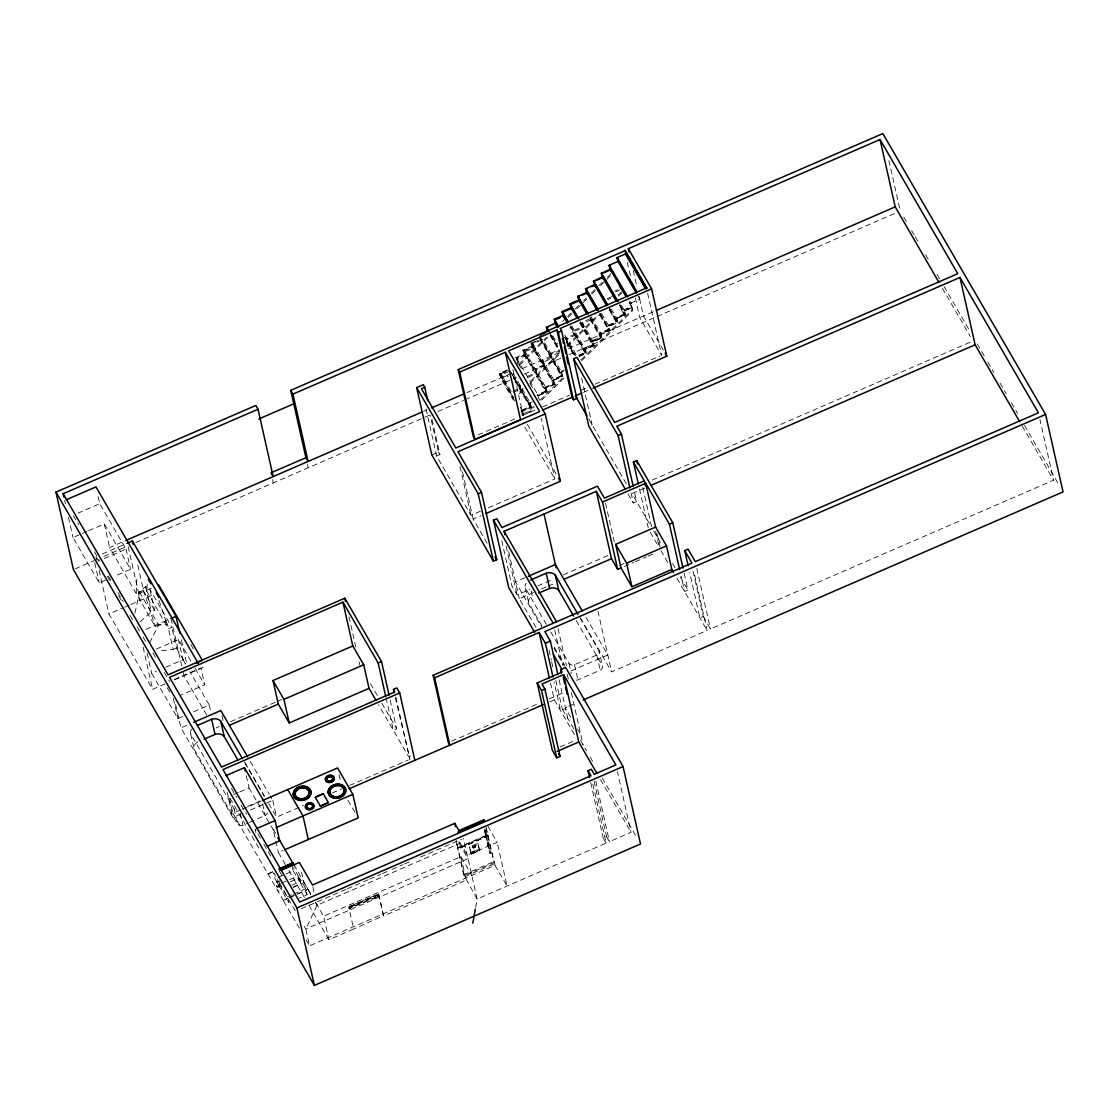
<?xml version="1.0" encoding="UTF-8"?>
<svg xmlns="http://www.w3.org/2000/svg" width="1119" height="1119" viewBox="0 0 1119 1119"><rect width="100%" height="100%" fill="white"/><g stroke="black" fill="none" stroke-linecap="round" stroke-linejoin="round"><path stroke-width="0.75" stroke-dasharray="5 3.75" d="M136.784 579.124L136.168 593.504L146.967 588.818L147.176 584.02M475.029 845.852L472.931 847.195L473.477 848.132L475.603 847.209L475.071 845.824L475.603 847.209M276.841 881.436C282.086 892.514 273.246 878.709 277.512 881.912M277.722 885.381L278.631 885.255M475.631 907.495L477.142 899.033L463.476 838.411M134.979 613.128L139.497 592.063L145.638 586.51L146.967 588.818M349.688 906.963L349.17 908.754L350.667 907.327L379.089 895.787L377.117 895.074L349.688 906.963L349.296 909.327L350.541 908.782L350.667 907.327M149.582 642.74L158.646 625.115L167.472 624.192L173.165 649.454L158.241 651.02M521.034 411.219L530.028 407.134L514.306 379.998M520.181 388.167L519.398 384.195M535.931 372.571L536.477 373.522M543.442 365.144L542.925 361.059L551.639 357.269L550.758 353.338L558.954 349.785L559.5 350.737L551.303 354.289L552.199 358.206L543.47 361.997L544.352 365.927L535.623 369.704L536.239 373.76M566.704 342.12L566.452 337.91L575.166 334.133L574.285 330.203L583.013 326.412L582.132 322.482L590.762 318.3L589.965 319.097L591.405 319.642L582.677 323.433L583.558 327.363L574.83 331.14L575.712 335.071L566.997 338.861L567.249 343.057L567.263 341.561M575.096 333.812L575.012 335.378L575.642 334.749M582.929 326.049L582.761 327.713L583.475 327M520.741 389.104L519.943 385.132M519.006 364.221L546.422 337.253M562.633 321.321L566.368 317.642M567.613 316.411L573.837 310.285M575.096 309.068L578.831 305.389M583.81 300.479L586.3 298.032M591.294 293.122L597.518 286.996M598.763 285.779L602.512 282.1M607.491 277.19L611.226 273.512M519.552 365.172L549.457 335.742M568.158 317.362L571.893 313.684M576.886 308.774L581.866 303.878M583.111 302.648L590.594 295.29M591.839 294.073L595.574 290.394M600.567 285.485L605.547 280.589M606.792 279.358L611.771 274.463M523.244 388.405L518.251 393.315L518.796 394.252L523.79 389.356M530.714 381.047L559.374 352.863M566.857 345.505L598.022 314.859M617.954 295.248L621.702 291.569M530.014 383.216L559.934 353.8M567.403 346.442L601.057 313.348M618.499 296.185L622.248 292.521M522.895 413.89L528.714 411.372L533.707 406.463M539.931 400.336L564.857 375.816M581.055 359.884L632.165 309.627L631.438 306.452L623.968 309.697L624.85 313.628L616.121 317.404L617.003 321.335L608.274 325.125L609.17 329.042L600.441 332.833L601.323 336.763L592.594 340.54L593.476 344.47L584.747 348.261L585.643 352.191L578.411 355.324M531.287 407.12L522.559 410.911L523.44 414.827L529.259 412.31L534.253 407.414M541.722 400.056L565.403 376.767M581.614 360.822L632.711 310.578L631.102 302.941L639.83 299.151L639.187 296.339M140.071 621.954L151.317 611.757L154.646 610.317L149.974 589.559L146.645 591L168.479 628.682L171.808 627.241L149.974 589.559M544.547 388.461L553.555 383.999L531.721 346.317L522.993 350.093L544.603 388.531L554.996 384.293L553.933 380.054L562.661 376.264M506.739 370.081L499.144 373.83L514.908 401.05M629.368 302.34L631.983 306.858L623.101 311.46L632.165 307.711L628.962 302.172M599.714 314.929L608.456 330.007L599.728 333.784L599.784 334.637L609.897 330.301L609.002 326.37L601.672 313.712M590.133 319.628L600.609 337.714L591.881 341.505L592.077 342.344L602.05 338.022L601.169 334.091L590.524 315.712M631.102 302.941C629.298 305.207 633.284 303.543 629.605 301.039M197.867 741.869L197.559 742.023A8.099 6.308 -12.7 0 0 194.174 749.184L237.55 824.06A4.854 3.777 -12.7 0 0 242.739 825.221L247.705 823.08M249.299 822.395L265.399 815.387A4.854 3.777 -12.7 0 0 267.469 812.842M550.73 631.899L569.151 663.637A4.854 3.777 -12.7 0 0 574.341 664.798L597 654.965A4.854 3.777 -12.7 0 0 599.043 650.671L580.663 618.919M576.285 680.184A4.854 3.777 -12.7 0 0 577.754 679.946L600.427 670.127A4.854 3.777 -12.7 0 0 602.456 665.819L599.043 650.671M277.414 881.604L276.98 880.975M293.178 887.353L303.92 882.695L301.249 870.876M487.982 826.381L497.2 842.271L467.266 855.252L458.538 840.173L459.294 843.544L317.013 905.299L305.809 929.036L309.585 945.807L495.046 865.323L487.576 835.096L457.643 848.076L463.658 874.736L477.142 899.033L606.134 843.097L592.469 782.475M77.826 513.243L99.759 503.732L97.479 493.633M614.988 290.982L617.982 289.695M615.534 291.933L620.024 289.989M607.169 298.689L611.715 296.717M607.715 299.64L610.75 298.325M105.522 580.132L99.255 582.845L72.987 537.526L80.82 534.127M82.386 533.441L87.086 531.413M88.653 530.728L104.319 523.944L130.573 569.263L114.921 576.061M531.021 343.225L535.26 341.379M533.945 342.344L539.931 339.756L540.477 340.694M541.722 340.148L532.994 343.939L533.889 347.869L525.161 351.646L526.042 355.576L517.314 359.367M515.146 357.814L523.874 354.024L545.722 391.706L536.994 395.497M631.983 307.389L624.514 310.634L625.577 314.873L615.254 319.167L624.136 314.579L619.772 307.04M521.272 368.361L517.468 362.038L516.586 358.108L525.315 354.331L524.433 350.401L546.268 388.083M625.395 314.565L616.667 318.342L617.548 322.272L608.82 326.063L609.715 329.993L600.987 333.77L601.868 337.7L593.14 341.491L594.021 345.421L585.293 349.198L586.188 353.128L578.957 356.262M516.95 363.829L518.195 363.297L517.607 360.682M611.156 308.844L616.849 318.663L617.73 322.594L607.421 326.874L600.288 314.705M508.39 370.291L499.242 373.984M501.088 373.844L507.075 371.256M509.117 371.55L501.634 374.795L502.515 378.726L508.334 376.194M167.472 624.192L166.13 621.884L155.317 626.57L109.62 547.513L124.055 541.26M423.569 411.386L426.773 409.988M466.861 392.601L512.894 372.655M522.405 368.529L558.885 352.709M568.396 348.582L654.727 311.152M507.788 375.257L501.969 377.774L500.906 373.536L512.096 392.853M102.305 554.003L127.356 543.135M543.806 364.976L535.078 368.766L535.959 372.697L527.231 376.474L527.818 379.047M75.001 568.9L94.192 560.577M103.787 556.423L127.776 546.016M135.763 542.547L429.808 415.051M437.823 411.582L463.42 400.476M465.014 399.777L516.223 377.579M524.224 374.11L561.039 358.15M569.039 354.681L655.454 317.209M657.049 316.509L897.088 212.428M582.132 322.482L593.322 341.799L594.203 345.729L584.23 350.051L570.648 327.294M104.095 558.577L126.027 549.065L99.759 503.732M527.776 377.425L536.505 373.634L535.623 369.704M579.11 355.66L584.929 353.142L570.075 327.517M579.138 356.583L586.37 353.45L585.475 349.52L571.809 325.923M512.992 391.286L520.279 388.125M513.537 392.223L520.825 389.062M564.214 370.095L561.22 371.396L562.116 375.327L553.387 379.117L554.269 383.034L545.54 386.824L546.422 390.755L537.693 394.531L538.589 398.462M563.43 371.088L560.227 373.033L561.948 372.655L542.491 339.085M561.766 372.333L562.843 376.585L552.38 380.754L531.427 344.568M554.814 383.985L546.086 387.761L547.149 392.014L538.421 395.79L539.316 399.721M538.239 395.483L546.967 391.692M532.057 401.945L528.853 403.889L530.588 403.511L511.956 371.354M522.013 409.96L530.742 406.183L529.86 402.253M521.496 411.764L531.469 407.428L530.406 403.19M431.836 454.957L438.48 452.062L430.13 415.023M478.135 434.871L517.635 417.751M522.307 415.569L536.309 409.652M542.659 406.896L569.613 395.203M580.719 390.391L587.069 387.636M595 384.195L660.014 356.01M480.471 511.201L470.973 515.327L436.606 456.02L439.935 454.58L431.584 417.541M583.391 392.377L588.202 390.293M138.742 593.643L152.702 587.587M165.136 683.891L152.604 689.332L108.935 613.953L123.034 607.841M124.601 607.169L129.3 605.127M130.867 604.456L154.072 594.385M591.28 425.108L592.119 424.744L581.111 375.914M145.974 629.368L169.473 619.171M156.506 649.006L178.439 639.508L191.573 662.168M488.388 507.774L554.87 478.946L541.218 418.324M487.115 543.177L473.155 519.09L481.086 515.649M173.165 649.454L176.48 647.999L171.808 627.241M182.635 716.58L177.935 718.622L151.666 673.288L156.366 671.26M165.766 667.176L182.984 659.706L178.439 639.508M174.284 679.541L200.916 668.001L204.707 684.828L181.208 695.025M174.536 679.82L203.882 667.092M652.265 480.079L971.348 341.715M644.824 488.01L631.997 493.577L651.062 526.462M628.053 493.955L633.298 502.99L636.613 501.55L634.347 491.437M193.601 711.824L209.253 705.04L189.992 671.792M525.063 577.684L515.481 581.838L541.708 627.074M240.879 814.128L232.892 817.583L180.9 727.868L188.887 724.413M501.76 540.659L511.998 586.118L517.104 594.916L529.833 589.391M537.791 585.936L553.723 579.027M563.277 574.886L607.855 555.556M216.163 727.909L219.366 726.525M230.556 721.685L275.288 702.284M276.883 701.585L281.68 699.515M535.889 627.325L519.286 598.679L533.651 592.455M541.624 588.986L546.408 586.915M548.002 586.216L554.395 583.461M619.548 565.417L624.332 563.347M624.192 566.55L633.774 562.395M635.368 561.696L646.544 556.856M648.139 556.171L656.112 552.702M684.157 573.292L687.947 590.133L684.632 591.573L681.219 576.411M233.661 794.588L238.263 792.588M239.802 791.93L249.005 787.93L245.956 774.418M390.237 700.27L396.685 728.889L393.356 730.343L386.531 700.032M247.481 806.547L261.804 800.337M272.658 871.995L267.987 874.023L232.836 813.359L240.669 809.96M242.236 809.289L261.049 801.12M250.446 809.974L272.798 800.281L270.197 795.791M571.11 670.924L607.813 655.021L585.964 617.31M692.997 571.054L703.236 616.513L699.921 617.954L689.668 572.494M410.855 755.759L408.645 756.71L378.586 704.844M268.784 803.666L276.589 817.122L303.571 805.428M332.133 793.035L341.659 788.909M349.59 785.468L408.309 759.997M451.53 741.254L539.568 703.082M549.177 698.927L563.584 692.675M580.146 617.562L611.603 671.848L707.138 630.431L693.864 571.501M703.236 616.513L710.467 628.99L1053.608 480.191L1039.943 419.583M549.569 701.893L554.311 699.837L550.52 682.996M573.753 728.805L562.311 709.04L567.109 706.956M568.704 706.257L576.705 702.788M285.345 864.525L278.365 852.496L283.093 850.454M267.987 874.023L272.602 871.715M560.143 746.933L575.739 740.163M278.016 877.408L293.248 870.792L291.919 864.903M277.624 881.912L280.337 880.737M281.526 883.157L298.297 875.897L293.514 867.645M290.241 881.744L299.388 877.786L305.753 888.766L307.082 894.668L299.458 897.97M292.003 885.087L299.626 881.786L298.297 875.897M293.094 886.975L300.717 883.674L299.388 877.786M292.045 894.71L287.471 896.697L288.8 902.599L282.436 891.605L281.107 885.702L286.674 895.326M293.57 894.053L305.753 888.766M299.402 928.224L283.275 900.403L287.891 898.095M289.443 897.41L308.145 889.311L294.563 865.854M283.275 900.403L287.947 898.375M289.513 897.69L308.145 889.311M301.235 908.768L345.771 889.451M347.366 888.766L368.039 879.8M369.634 879.1L380.768 874.275M382.362 873.589L390.307 870.134M391.902 869.449L403.036 864.623M404.63 863.924L412.575 860.483M420.534 857.028L461.881 839.096M484.401 829.613L485.842 835.543L485.212 829.641M485.534 834.662L486.373 834.298L485.226 829.249M490.709 853.098L486.443 835.11L490.709 853.098L489.451 852.552L485.604 835.473L486.373 834.298M487.506 834.816L488.052 835.753L458.133 848.734L457.587 847.796L487.506 834.816L485.996 828.088M485.968 836.103L486.807 835.739M477.813 843.278L479.38 850.244L471.015 853.867L469.448 846.915L477.813 843.278L479.785 850.58L471.421 854.203L470.512 852.636L478.876 848.999L479.785 850.58M471.421 854.203L469.994 847.852L478.359 844.23M472.931 847.195L475.351 846.118M460.902 856.608L466.217 880.177L383.649 915.985L378.572 893.871L348.652 906.838L353.716 928.966L328.916 939.722L323.601 916.153L460.902 856.608L471.826 875.45M471.015 853.867L470.651 853.237L478.876 848.999M378.712 894.095L348.652 906.838M349.813 907.523L377.243 895.634L379.215 896.347L350.793 907.887M489.451 852.552L490.402 852.23M489.884 853.461L490.654 852.818M463.658 874.736L493.577 861.756M464.749 876.611L494.668 863.644M378.572 893.871L383.509 915.748L353.716 928.966M606.134 843.097L603.211 838.075L606.54 836.634L594.021 781.062M606.54 836.634L609.449 841.656L631.06 832.284L617.408 771.662M472.917 846.747L473.477 848.132M485.604 835.473L489.814 853.182M615.128 319.041L609.883 310.005M522.713 350.779L533.162 346.61L532.266 342.68L554.115 380.362M191.601 729.21A8.099 6.308 -12.7 0 0 190.762 734.036L234.123 808.897A4.854 3.777 -12.7 0 0 237.843 810.296M903.788 217.086L907.285 223.129M911.663 230.668L914.293 235.2M915.16 236.71L919.538 244.264M925.665 254.838L928.294 259.37M937.037 274.463L939.666 278.995M944.044 286.548L969.418 330.329M977.293 343.925L984.3 356.01M987.797 362.038L993.924 372.613M1000.05 383.188L1006.177 393.748M1011.422 402.812L1017.549 413.387M1024.542 425.458L1058.672 484.359M942.38 288.268L970.327 336.497M1022.22 426.031L1053.608 480.191M638.082 296.129L639.83 299.151M663.357 350.247L643.509 316.02L638.949 295.808M632.165 309.627L632.711 310.578M621.479 305.417L624.696 310.942M619.758 304.62L623.255 310.648M619.884 305.067L625.577 314.873M619.478 305.305L622.961 311.334M623.605 314.159L624.332 315.418L623.437 311.488M609.561 308.494L617.73 322.594M609.491 308.648L615.604 319.209L616.485 323.125L615.758 321.88M609.309 310.229L616.303 322.286L607.281 326.762M600.078 313.362L609.897 330.301M599.896 313.348L607.757 326.916L608.638 330.846L607.911 329.587M590.119 317.209L599.728 333.784M590.314 318.048L602.05 338.022M590.706 319.405L599.434 334.469M600.078 337.295L600.805 338.553L599.91 334.623M580.523 321.908L591.881 341.505M580.537 322.132L594.203 345.729M580.243 322.594L591.601 342.19M579.67 322.818L592.776 345.435L583.754 349.897M592.231 345.016L592.958 346.275L592.077 342.344M570.942 326.608L586.37 353.45M570.256 325.937L584.23 350.051L585.111 353.982L584.384 352.723M564.787 335.057L576.914 355.968M564.843 337.337L575.32 355.422M564.857 337.56L575.32 355.618M566.787 341.183L574.648 354.751M566.298 341.029L575.04 356.108M566.606 342.764L574.467 356.332M552.814 335.644L557.78 344.204M551.765 335.994L557.877 346.554M549.569 332.441L558.059 347.394M550.604 335.182L558.465 348.736M550.03 335.406L559.64 351.981M588.72 418.884L626.388 483.898M653.622 530.882L662.21 545.694M672.505 563.472L675.079 567.906M680.226 576.803L687.947 590.133M539.554 336.176L562.843 376.585M539.736 337.015L560.703 373.2L561.584 377.117L560.857 375.872M541.009 339.868L560.227 373.033M539.568 338.595L561.402 376.278L552.38 380.754M650.251 532.252L658.615 546.673M660.895 550.632L668.463 563.668M676.939 578.313L707.138 630.431M530.84 342.386L554.996 384.293M531.903 344.736L552.87 380.908L553.751 384.838L553.024 383.579M532.644 348.415L531.721 346.317M522.993 350.093L544.827 387.775M547.149 392.014L523.188 350.932L524.797 356.122M545.177 391.286L545.904 392.545L545.023 388.615M516.586 358.108L538.421 395.79M530 383.439L533.497 389.468M510.362 371.004L531.469 407.428M511.873 373.9L529.343 404.043L530.224 407.973L529.497 406.715M513.131 376.753L528.853 403.889M528.714 411.372L529.259 412.31M520.363 407.106L523.622 415.149L520.419 409.61M499.466 373.228L513.439 397.357M513.635 398.196L499.661 374.082L500.543 377.998L514.516 402.127M527.315 424.213L556.898 475.267M524.811 427.052L554.87 478.946M576.229 620.527L602.456 665.819M546.38 624.374L525.343 588.007A8.099 6.308 -12.7 0 1 526.182 583.181M531.301 590.79L532.14 595.993A8.099 6.308 -12.7 0 0 528.755 603.155L541.946 625.983M554.157 647.048L564.619 665.106M553.933 648.181L564.424 666.281M438.48 452.062L439.935 454.58M570.634 717.237L565.543 708.439L560.549 710.607L554.101 681.975M577.432 728.959L580.831 734.819M580.551 740.526L586.58 750.919M590.063 756.934L594.413 764.431M602.232 777.943L636.165 836.48M554.311 699.837L574.984 735.519M600.553 779.621L631.06 832.284M487.576 835.096L488.122 836.047L458.189 849.013L457.643 848.076M495.046 865.323L507.061 886.052L497.2 842.271M469.448 846.915L469.994 847.852M370.459 683.653L378.334 697.221M381.831 703.264L396.685 728.889M459.294 843.544L468.036 858.623L305.809 929.036L303.193 924.518M347.967 800.309L355.618 813.499M377.844 896.319L377.83 896.655M350.415 908.222L350.401 908.544M190.776 644.488L193.405 649.006M250.264 761.41L269.329 794.308M195.07 668.211L204.707 684.828M244.529 761.801L265.329 797.679M244.963 763.018L264.014 795.945M154.646 610.317L143.736 591.475L137.273 562.857M176.48 647.999L185.726 663.945M182.984 659.706L185.614 664.238M139.497 592.063L158.646 625.115M275.652 833.403L273.064 828.927L278.365 852.496M308.215 889.591L311.628 895.494M315.908 902.865L323.601 916.153M206.693 715.013L183.936 675.75L182.803 670.687M249.005 787.93L270.029 824.227M270.91 825.738L275.288 833.305M303.92 882.695L310.9 894.752M315.278 902.292L317.013 905.299L316.257 901.928M299.374 880.667L300.465 882.555M293.248 870.792L299.626 881.786M300.717 883.674L307.082 894.668M288.828 870.54L304.508 897.62M308.872 905.131L328.916 939.722M73.392 515.593L78.652 524.657M94.402 551.835L99.647 560.885M108.375 575.963L111.872 581.992M117.985 592.538L123.23 601.574M152.953 652.867L155.569 657.399M164.325 672.519L169.584 681.583M231.493 788.419L236.752 797.483M241.131 805.051L246.39 814.128M260.349 838.215L255.16 829.249L256.307 834.312M263.818 844.188L271.609 857.63M279.4 871.072L282.897 877.1M137.161 626.808L139.707 631.2M143.106 637.075L146.505 642.935M96.905 558.227L98.654 561.234M107.382 576.313L111.76 583.852M118.74 595.909L122.237 601.938M130.098 615.506L132.727 620.024M167.249 687.835L170.759 693.878M258.853 847.992L229.059 796.588L232.836 813.359M283.974 891.353L295.332 910.95M277.764 890.039L278.855 891.927M267.931 873.743L283.205 900.124M306.186 939.946L309.585 945.807M486.247 834.27L486.611 834.9M159.038 600.525L166.13 621.884M143.33 590.426L155.317 626.57M888.906 160.535L899.914 209.365M647.621 293.29L661.609 355.324L639.774 317.628L635.228 297.514M633.27 270.546L637.061 287.387M696.815 568.368L710.467 628.99M627.297 262.322L630.319 275.722M657.105 533.791L660.14 547.261M655.664 531.301L659.063 546.436M642.796 487.52L651.901 527.93M639.481 488.961L648.195 527.678M631.018 492.892L633.298 502.99M605.547 503.172L614.247 541.862M597.952 611.24L611.603 671.848M532.448 343.001L533.343 346.932L524.615 350.709L525.496 354.639L516.768 358.43L517.649 362.346M596.819 655.063L600.232 670.225M512.838 369.368L523.077 414.827M521.79 413.065L522.377 415.695M574.537 664.728L577.95 679.876M595.798 781.034L609.449 841.656M569.053 663.497L571.319 673.596M558.045 628.542L566.396 665.581M567.165 674.197L568.69 680.939M571.333 692.731L583.097 744.918M590.692 782.503L603.211 838.075M554.73 629.983L562.689 665.343M559.094 679.82L567.809 718.538M549.023 650.097L551.303 660.21M551.681 661.888L552.814 666.938M555.849 680.408L562.311 709.04M525.343 588.007L528.867 603.407M508.655 551.527L519.286 598.679M506.096 546.086L517.104 594.916M462.539 471.952L473.155 519.09M459.979 466.497L470.973 515.327M425.989 408.883L436.606 456.02M486.15 827.347L494.122 862.693L464.203 875.673L456.23 840.313M484.373 830.004L485.422 834.634M456.062 841.054L457.587 847.796M395.86 697.011L409.904 759.311L395.357 697.78M348.974 616.737L355.8 647.034M359.213 662.196L359.982 665.553M307.431 464.413L308.201 467.784M339.085 774.684L340.596 781.412M272.532 479.547L273.288 482.918M312.83 886.724L314.355 893.48M272.798 800.281L276.589 817.122M262.559 803.708L265.217 815.485M221.94 715.614L223.087 720.664M240.277 813.359L242.935 825.151M234.025 808.771L237.438 823.92M209.253 705.04L210.778 711.768M227.199 792.322L232.892 817.583M181.334 639.914L187.027 665.162M171.039 618.499L181.656 665.637M190.762 734.036L194.286 749.436M175.599 704.299L180.9 727.868M173.375 698.41L177.935 718.622M145.638 586.51L151.317 611.757M128.112 546.492L140.267 600.371M126.027 549.065L130.573 569.263M147.107 653.09L151.666 673.288M143.12 647.23L152.604 689.332M104.319 523.944L109.62 547.513M96.038 556.716L96.793 560.087M99.073 570.186L108.935 613.953M94.695 562.647L99.255 582.845M64.636 500.487L65.392 503.844M68.427 517.314L72.987 537.526M280.142 885.479A1.888 1.469 -12.7 0 1 277.75 887.213A1.888 1.469 -12.7 0 1 276.757 884.989A1.888 1.469 -12.7 0 1 279.82 884.779M280.016 885.451A1.888 1.469 -12.7 0 1 277.344 886.724A1.888 1.469 -12.7 0 1 276.771 884.458A1.888 1.469 -12.7 0 1 279.736 884.36M473.281 847.405L474.176 847.363L473.281 847.405M474.302 846.887L475.309 846.943L474.302 846.887M350.513 907.887L349.394 908.992L350.513 907.887M378.726 895.648L377.593 896.753L378.726 895.648M280.016 883.828L273.637 872.834L274.966 878.723L281.331 889.717L280.016 883.828"/><path stroke-width="1.5" d="M472.819 923.189L475.323 909.201M610.163 265.776L609.044 265.357L609.296 266.448M577.04 318.3L570.928 307.739L562.2 311.53L562.27 312.383M586.636 313.6L578.775 300.032L570.047 303.822L570.117 304.662M597.098 310.411L586.622 292.325L577.572 296.703L579.32 296.409M625.871 296.311L610.149 269.175L601.099 273.568L602.847 273.26M616.275 301.011L602.302 276.897L593.252 281.275L595.014 280.981M606.694 305.711L594.455 284.604L585.405 288.996L587.167 288.688M567.459 322.999L563.095 315.46L554.367 319.237L554.423 320.09M557.863 327.699L555.248 323.167L546.198 327.559L547.96 327.252M646.964 288.352L625.003 250.11C622.919 251.481 627.172 251.481 625.829 253.747L616.891 257.65L617.128 258.741M561.416 672.995L560.661 669.638L565.641 667.47L623.059 766.543L640.516 843.992L314.369 985.405L73.406 569.585L55.95 492.136L255.831 405.47L258.013 409.232L273.19 476.582L271.008 472.819L305.921 457.685L290.744 390.335L882.835 133.595L1045.594 414.45L1063.05 491.898L583.097 700.018M63.881 497.116L63.126 493.745L258.013 409.232M305.921 457.685L308.103 461.448L292.926 394.098L625.129 250.67M629.088 252.027L628.332 248.67L880.038 139.525L957.766 273.679L614.639 422.464L576.928 357.395L573.613 358.835L588.79 426.185L625.437 489.437M66.203 499.801L95.968 486.905L198.287 663.469M617.352 258.657L617.982 261.468L609.254 265.245L627.605 296.899M258.867 418.94L293.779 403.805M604.344 272.616L608.834 270.672M596.511 280.323L602.498 277.736L601.602 273.805L617.324 300.941M591.657 286.744L594.651 285.443L593.769 281.512L606.862 304.13M582.314 295.108L586.804 293.164L585.922 289.234L598.147 310.341M571.487 304.116L578.971 300.871L578.075 296.941L586.818 312.019M563.64 311.837L571.124 308.592L570.242 304.662L578.103 318.23M555.793 319.544L560.283 317.6M628.332 248.67L651.622 288.856L560.185 328.51L561.654 331.014L576.831 398.364L573.501 399.805L558.325 332.455L556.87 329.951L508.655 350.848L545.205 413.918L457.979 451.74L481.534 492.388L496.71 559.738L493.395 561.178L431.836 454.957L416.66 387.608L423.304 384.726L424.758 387.23L427.794 400.7M474.848 439.445L459.671 372.095L505.326 352.289L520.517 419.639L474.848 439.445L473.393 436.928L458.217 369.578L646.838 287.793L646.195 288.842M546.1 332.371L540.295 335.28M424.758 387.23L421.429 388.671L455.797 447.978L539.694 411.596L505.326 352.289M558.325 332.455L561.654 331.014M125.664 540.561L421.961 412.072M431.584 407.903L463.658 394M656.335 310.453L895.214 206.875L880.038 139.525M127.356 543.135L132.35 540.967L176.019 616.331L179.809 633.172M542.491 410.113L572.047 397.301L556.87 329.951M581.782 393.077L575.376 395.86L587.013 415.946M593.014 388.209L666.798 356.206L651.622 288.856M171.039 618.499L176.019 616.331M688.157 565.752L684.73 550.604L688.059 549.163L695.291 561.64L1038.418 412.841L959.962 277.442L616.821 426.227L621.437 434.2L633.2 486.387M493.395 561.178L478.219 493.829L481.534 492.388M629.885 487.828L618.122 435.641L621.437 434.2M485.842 513.593L560.381 481.268L545.205 413.918M534.644 632.361L508.683 587.559L493.493 520.209L496.822 518.768L501.913 527.567L597.462 486.136L604.4 498.123L644.306 480.834L633.396 462.021L636.725 460.58L672.771 522.783L683.024 568.242M389.09 695.221L381.509 661.553L344.806 598.203L168.074 674.841L63.126 493.745M196.385 662.952L202.371 660.364L158.688 584.985M504.865 534.7L504.109 531.329L596.315 491.339L602.498 502.025L617.674 569.375L621.003 567.934L615.688 544.352L655.594 527.063L645.719 483.282L602.498 502.025M385.775 696.661L378.18 662.994L342.932 602.162L169.529 677.359L221.52 767.074L394.727 691.962L393.468 689.36L396.797 687.919L399.707 692.955L414.883 760.305M651.244 485.24L975.139 344.792L959.962 277.442M352.793 645.943L363.717 664.784L369.032 688.353L289.234 722.958L278.309 704.117L273.008 680.534L352.793 645.943L342.932 602.162M528.252 576.299L555.388 564.535L582.467 611.282M193.671 722.328L220.807 710.565L247.663 756.92M530.588 580.006L546.548 573.11A8.099 6.308 -12.7 0 1 555.206 575.054L578.047 614.401M197.573 725.364L211.967 719.139A8.099 6.308 -12.7 0 1 220.625 721.084L242.375 758.556M679.695 569.683L669.456 524.224L672.771 522.783M289.234 722.958L283.918 699.389L363.717 664.784M563.934 579.32L611.492 558.689L596.315 491.339M229.339 725.35L278.309 704.117M538.687 593.126L549.961 588.272A8.099 6.308 -12.7 0 1 558.619 590.203L573.613 616.023M378.18 662.994L381.509 661.553M204.106 739.155L215.38 734.302A8.099 6.308 -12.7 0 1 224.038 736.232L238.011 760.291M666.504 545.904L671.82 569.473L631.927 586.776L626.612 563.193L666.504 545.904L655.594 527.063M433.151 675.303L434.62 677.806L449.796 745.156L448.341 742.652L433.151 675.303L691.962 563.081L684.73 550.604M399.707 692.955L222.975 769.578L299.724 902.026L590.958 775.747L588.034 770.725L591.364 769.285L594.273 774.306L615.884 764.934L563.57 674.659L541.96 684.031L544.869 689.052L560.046 756.402L556.73 757.843L552.352 750.303L537.176 682.954L562.116 672.141L560.661 669.638M434.62 677.806L539.134 632.487L545.373 643.257L552.968 676.925M1045.594 414.45L544.855 631.578L550.366 641.089L557.947 674.771M226.024 775.649L244.432 767.662L275.106 820.591L279.68 840.859L267.399 846.188M545.373 643.257L550.366 641.089M262.615 800.449L337.56 767.942L352.849 794.322L358.164 817.905L284.674 849.769M556.73 757.843L541.554 690.493L544.869 689.052M315.278 797.176L323.279 793.707L328.343 802.631L320.342 806.1L315.334 797.455L323.279 793.707M256.699 828.578L275.106 820.591M349.282 788.741L543.233 704.648M276.211 827.556L352.849 794.322M278.827 869.015L292.856 862.931L294.563 865.854M280.449 868.61L292.856 862.931M279.736 870.19L291.919 864.903M280.939 870.414L299.346 862.427L312.453 885.031L454.748 823.332L459.979 832.382M557.136 751.381L578.747 742.009L563.57 674.659M458.888 830.592L484.093 819.668L484.639 820.605L457.867 832.214M314.369 985.405L296.913 907.957L623.059 766.543M617.226 258.097L618.066 257.902M895.214 206.875L938.883 282.24M975.139 344.792L1019.605 421.527M625.255 251.229L630.501 260.265M632.249 263.287L634.865 267.805M636.613 270.826L638.362 273.833M640.11 276.855L642.726 281.373M644.474 284.394L646.222 287.401M625.829 253.747L645.915 288.422M625.409 253.929L645.509 288.604M617.101 257.538L637.187 292.213M619.968 263.189L622.598 267.707M623.339 268.644L626.094 273.735M627.829 276.743L630.459 281.275M631.2 282.212L633.955 287.303M617.982 261.468L636.333 293.122M665.078 353.226L666.798 356.206M612.135 270.896L613.883 273.903M616.499 278.435L618.247 281.442M619.996 284.464L622.612 288.982M624.36 292.003L626.108 295.01M610.512 270.336L611.058 271.274M619.325 285.541L620.975 288.394M601.421 272.966L618.01 301.598M613.226 296.073L613.771 297.011M602.498 277.736L603.225 278.995M593.574 280.673L607.547 304.802M594.651 285.443L595.378 286.702M585.727 288.394L597.966 309.487M586.804 293.164L587.531 294.423M577.894 296.101L588.37 314.187M578.971 300.871L579.698 302.13M570.047 303.822L578.789 318.887M571.124 308.592L571.851 309.837M562.2 311.53L568.326 322.076M567.641 321.419L562.395 312.369L563.277 316.299M563.458 316.621L564.004 317.558M554.367 319.237L558.731 326.776M558.045 326.119L554.548 320.09L555.444 324.006M555.625 324.328L556.171 325.265M573.613 358.835L618.122 435.641M645.719 483.282L669.456 524.224M546.52 326.958L549.135 331.476M548.464 330.818L546.715 327.797L547.597 331.728M572.047 397.301L573.501 399.805M671.82 569.473L673.526 572.424M615.688 544.352L626.612 563.193M621.003 567.934L631.927 586.776M611.492 558.689L617.674 569.375M558.647 478.261L560.381 481.268M458.217 369.578L459.671 372.095M504.109 531.329L556.535 621.8M416.66 387.608L478.219 493.829M493.493 520.209L553.206 623.241M553.401 654.559L561.892 669.218M494.976 556.73L496.71 559.738M578.747 742.009L597.056 773.607M537.176 682.954L541.554 690.493M558.591 753.884L560.046 756.402M290.744 390.335L292.926 394.098M369.032 688.353L375.984 700.354M273.008 680.534L283.918 699.389M287.695 789.566L302.983 815.947L308.298 839.53M148.323 579.306L150.939 583.824M156.184 592.874L158.8 597.392M278.239 837.865L292.926 863.211M277.918 837.837L279.68 840.859M55.95 492.136L296.913 907.957M609.505 266.378L610.331 270.015M644.306 480.834L645.411 485.814M636.725 460.58L637.48 463.937M633.396 462.021L638.334 483.912M562.465 338.609L563.612 343.659M564.368 347.03L565.878 353.758M566.648 357.129L568.158 363.871M544.002 514.027L556.143 567.906M555.374 575.278L558.787 590.44M546.212 573.236L549.625 588.384M588.034 770.725L589.559 777.453M563.249 677.191L564.773 683.933M565.529 687.304L567.053 694.032M539.134 632.487L549.387 677.946M454.748 823.332L455.503 826.703M393.468 689.36L394.224 692.731M344.806 598.203L345.561 601.574M328.343 802.631L320.342 806.1M244.432 767.662L245.201 771.047M220.793 721.307L224.206 736.47M211.631 719.265L215.044 734.414M132.35 540.967L133.105 544.338M298.913 800.253A8.938 6.952 -12.7 0 0 310.886 791.623A8.938 6.952 -12.7 0 0 296.605 788.433A8.938 6.952 -12.7 0 0 298.913 800.253M333.812 798.113A8.882 6.91 -12.7 0 0 345.701 789.538A8.882 6.91 -12.7 0 0 331.518 786.363A8.882 6.91 -12.7 0 0 333.812 798.113M328.231 782.461A4.518 3.525 -12.7 0 0 334.287 778.083A4.518 3.525 -12.7 0 0 327.07 776.474A4.518 3.525 -12.7 0 0 328.231 782.461M299.556 798.896A7.162 5.567 -12.7 0 0 309.152 791.986A7.162 5.567 -12.7 0 0 297.71 789.427A7.162 5.567 -12.7 0 0 299.556 798.896M334.385 796.896A7.287 5.679 -12.7 0 0 344.148 789.86A7.287 5.679 -12.7 0 0 332.511 787.258A7.287 5.679 -12.7 0 0 334.385 796.896M308.312 808.743A3.077 2.392 -12.7 0 0 312.719 806.044A3.077 2.392 -12.7 0 0 307.991 804.575A3.077 2.392 -12.7 0 0 308.312 808.743M328.818 781.23A2.923 2.266 -12.7 0 0 332.721 778.418A2.923 2.266 -12.7 0 0 328.063 777.369A2.923 2.266 -12.7 0 0 328.818 781.23M307.305 809.457A4.294 3.343 -12.7 0 0 313.921 806.309A4.294 3.343 -12.7 0 0 307.809 803.582A4.294 3.343 -12.7 0 0 307.305 809.457M307.249 809.177A4.294 3.343 -12.7 0 0 313.866 806.03A4.294 3.343 -12.7 0 0 307.739 803.302A4.294 3.343 -12.7 0 0 307.249 809.177M308.257 808.464A3.077 2.392 -12.7 0 0 312.663 805.764A3.077 2.392 -12.7 0 0 307.935 804.295A3.077 2.392 -12.7 0 0 308.257 808.464M298.857 799.973A8.938 6.952 -12.7 0 0 310.816 791.343A8.938 6.952 -12.7 0 0 296.549 788.154A8.938 6.952 -12.7 0 0 298.857 799.973M299.486 798.616A7.162 5.567 -12.7 0 0 309.082 791.706A7.162 5.567 -12.7 0 0 297.64 789.147A7.162 5.567 -12.7 0 0 299.486 798.616M333.756 797.833A8.882 6.91 -12.7 0 0 345.645 789.259A8.882 6.91 -12.7 0 0 331.462 786.084A8.882 6.91 -12.7 0 0 333.756 797.833M334.315 796.616A7.287 5.679 -12.7 0 0 344.092 789.58A7.287 5.679 -12.7 0 0 332.441 786.979A7.287 5.679 -12.7 0 0 334.315 796.616M328.175 782.181A4.518 3.525 -12.7 0 0 334.231 777.803A4.518 3.525 -12.7 0 0 327 776.194A4.518 3.525 -12.7 0 0 328.175 782.181M328.748 780.95A2.923 2.266 -12.7 0 0 332.665 778.139A2.923 2.266 -12.7 0 0 327.993 777.09A2.923 2.266 -12.7 0 0 328.748 780.95"/></g></svg>
